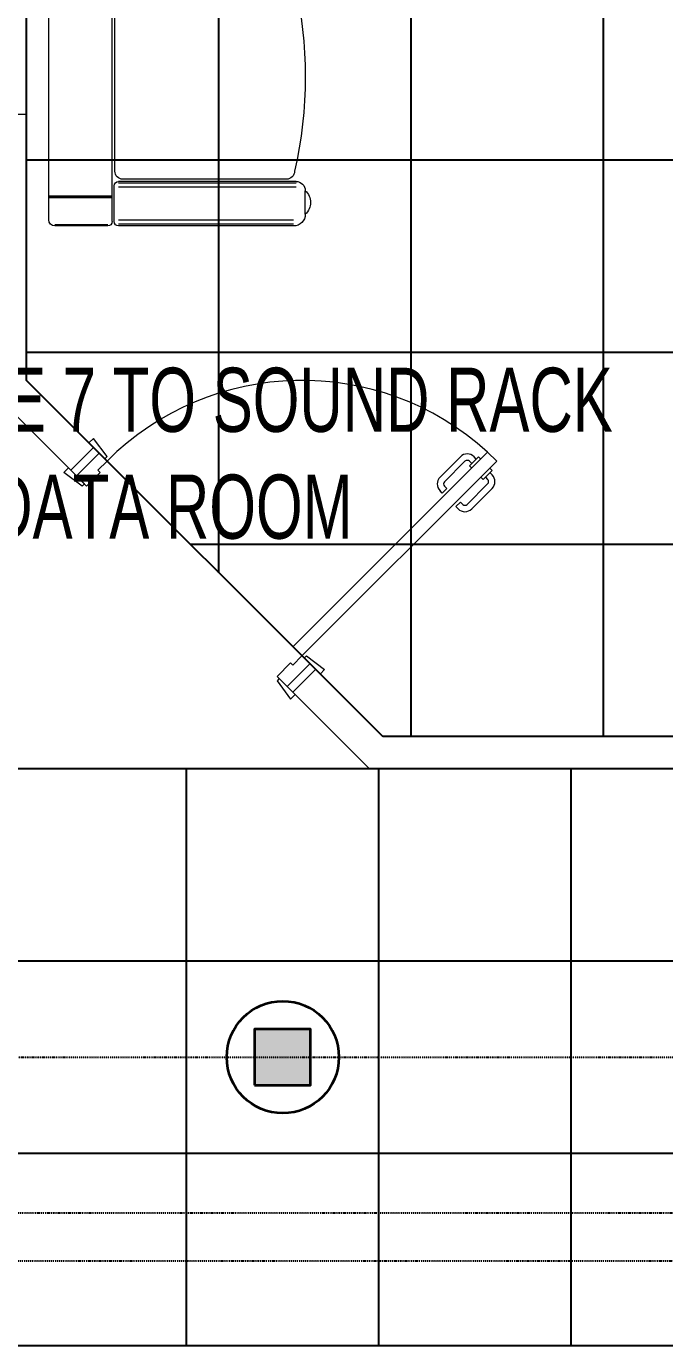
# Model space of a CAD drawing. Extents: x -12260 to 304645, y -29287 to 19916.
# Drawn here: x 8396 to 10387, y -2710 to 1406 of the extents above; entities that cross this region are included whole.
import ezdxf
from ezdxf import colors
from ezdxf.entities.mleader import LeaderData, LeaderLine
from ezdxf.math import Vec2, Vec3

# ---------------------------------------------------------------- set-up
doc = ezdxf.new("R2010")
doc.units = 0
doc.header["$LTSCALE"] = 0.25
doc.linetypes.add('DASHDOT', pattern=[25.4, 12.7, -6.35, 0, -6.35])
doc.layers.add('01-First Floor$0$FALSE CEILING', color=251, linetype='Continuous')
for name, color, linetype, lineweight in [('01-First Floor$0$LOADING', 253, 'Continuous', 5), ('01-First Floor$0$Walls', 251, 'Continuous', 5), ('01-First Floor$0$Wooden Joinery', 251, 'Continuous', 5), ('E-LITE-CLNG-CNDT', 6, 'DASHDOT', 35), ('T-DATA-TEXT', 2, 'Continuous', 25), ('T-INTC-CLNG @ 100', 33, 'Continuous', 35), ('T-INTC-DEVC-NUMB', 2, 'Continuous', 25), ('T-SOUN-CLNG-CNDT', 3, 'DASHDOT', 25)]:
    doc.layers.add(name, color=color, linetype=linetype, lineweight=lineweight)
doc.styles.add('DC_Elc_Romans', font='elc_romans.shx', dxfattribs={"width": 0.7})
doc.styles.add('DC_SIMPLEX', font='SIMPLEX.shx', dxfattribs={"width": 0.7})

# ---------------------------------------------------------------- blocks, each defined once
blk = doc.blocks.new('01-First Floor$0$A$C72370EFE')
at = {"layer": '01-First Floor$0$Wooden Joinery'}
for p, q in [((-0.01, -0.04), (-0.02, -0.04)), ((-0.01, -0.03), (-0.01, -0.07)), ((0, -0.03), (-0.01, -0.03)), ((0.04, -0.03), (0.05, -0.03)), ((0.05, -0.03), (0.05, -0.07)), ((0.05, -0.04), (0.06, -0.04)), ((-0.05, -0.07), (-0.05, -0.16)), ((-0.03, -0.07), (-0.03, -0.16)), ((-0.01, -0.06), (-0.02, -0.06)), ((0, -0.07), (-0.01, -0.07)), ((0.04, -0.07), (0.05, -0.07)), ((0.05, -0.06), (0.06, -0.06)), ((0.07, -0.07), (0.07, -0.16)), ((0.09, -0.07), (0.09, -0.16)), ((-0.01, -0.17), (-0.02, -0.17)), ((-0.01, -0.19), (-0.02, -0.19)), ((-0.01, -0.17), (-0.01, -0.19)), ((0.05, -0.17), (0.06, -0.17)), ((0.05, -0.17), (0.05, -0.19)), ((0.05, -0.19), (0.06, -0.19))]:
    blk.add_line(p, q, dxfattribs=at)
for centre, radius, start, end in [((-0.02, -0.07), 0.03, 90, 180), ((0.06, -0.07), 0.03, 0, 90), ((-0.02, -0.07), 0.01, 90, 180), ((0.06, -0.07), 0.01, 0, 90), ((-0.02, -0.16), 0.03, 180, 270), ((-0.02, -0.16), 0.01, 180, 270), ((0.06, -0.16), 0.01, 270, 0), ((0.06, -0.16), 0.03, 270, 0)]:
    blk.add_arc(centre, radius, start, end, dxfattribs=at)
blk = doc.blocks.new('01-First Floor$0$A$C5DAD61B4')
at = {"layer": '01-First Floor$0$Wooden Joinery'}
for points in [[(80, 959.1), (80, 969.1), (10, 979.1), (10, 959.1)], [(940, 959.1), (940, 969.1), (1010, 979.1), (1010, 959.1)], [(70, 859.1), (70, 849.1), (0, 839.1), (0, 859.1)], [(120, 859.1), (120, 0), (80, 0), (80, 859.1)], [(950, 859.1), (950, 849.1), (1020, 839.1), (1020, 859.1)]]:
    blk.add_lwpolyline(points, close=True, dxfattribs=at)
for points in [[(45, 859.1), (45, 959.1), (20, 959.1), (20, 859.1), (45, 859.1)], [(45, 859.1), (80, 859.1), (80, 899.1), (90, 899.1), (90, 959.1), (45, 959.1), (45, 859.1)], [(975, 859.1), (940, 859.1), (940, 899.1), (930, 899.1), (930, 959.1), (975, 959.1), (975, 859.1)], [(975, 859.1), (975, 959.1), (1000, 959.1), (1000, 859.1), (975, 859.1)]]:
    blk.add_lwpolyline(points, dxfattribs=at)
blk.add_arc((80, 859.1), 860, 272.666, 0, dxfattribs=at)
at = {"layer": '01-First Floor$0$Wooden Joinery', "xscale": 999.9999999998854, "yscale": 999.9999999998854, "zscale": 999.9999999998854, "rotation": 180}
blk.add_blockref('01-First Floor$0$A$C72370EFE', (120, 0), dxfattribs=at)
blk = doc.blocks.new('01-First Floor$0$single seat')
at = {"layer": '01-First Floor$0$LOADING'}
for p, q in [((-972742.2, -381703.1), (-972742.2, -382595.5)), ((-972558.1, -381684), (-972723.2, -381684)), ((-972558.1, -381687.4), (-972723.2, -381687.4)), ((-972544.8, -381697.3), (-972544.8, -382601.1)), ((-972538.5, -381697.3), (-972538.5, -381809.5)), ((-971978.9, -381684), (-972525.2, -381684)), ((-971978.9, -381689.9), (-972525.2, -381689.9)), ((-971978.9, -381701.7), (-972525.2, -381701.7)), ((-971942.2, -381720.6), (-971942.2, -381794)), ((-972544.8, -381772.1), (-972742.2, -381772.1)), ((-972544.8, -381774.6), (-972742.2, -381774.6)), ((-972544.8, -381777.1), (-972742.2, -381777.1)), ((-971971, -381805.1), (-972525.2, -381805.1)), ((-971971, -381816.9), (-972525.2, -381816.9)), ((-971971, -381822.8), (-972525.2, -381822.8)), ((-972001, -381829.5), (-972511, -381829.5)), ((-972536.4, -381854.9), (-972536.4, -382471.4)), ((-972538.5, -382600.9), (-972538.5, -382488.7)), ((-972536.4, -382471.4), (-972003.7, -382471.4)), ((-971971, -382475.4), (-972525.2, -382475.4)), ((-971971, -382481.3), (-972525.2, -382481.3)), ((-971971, -382493.1), (-972525.2, -382493.1)), ((-972544.8, -382521), (-972742.2, -382521)), ((-972544.8, -382523.6), (-972742.2, -382523.6)), ((-972544.8, -382526.1), (-972742.2, -382526.1)), ((-971942.2, -382577.6), (-971942.2, -382504.2)), ((-972558.1, -382610.8), (-972723.2, -382610.8)), ((-972558.1, -382614.2), (-972723.2, -382614.2)), ((-971978.9, -382596.4), (-972525.2, -382596.4)), ((-971978.9, -382608.3), (-972525.2, -382608.3)), ((-971978.9, -382614.2), (-972525.2, -382614.2))]:
    blk.add_line(p, q, dxfattribs=at)
for centre, radius, start, end in [((-972723.2, -381703.1), 19.1, 90, 180), ((-972558.1, -381697.3), 13.3, 0, 90), ((-972525.2, -381697.3), 13.3, 90, 180), ((-971978.9, -381720.6), 36.6, 0, 90), ((-971976, -381757.3), 49.9, 312.6462, 47.3538), ((-971971, -381794), 28.8, 270, 0), ((-972525.2, -381809.5), 13.3, 180, 270), ((-972511, -381854.9), 25.3, 90, 180), ((-972001, -381854.9), 25.3, 0, 90), ((-973252.2, -382149.1), 1310, 347.0217, 12.9783), ((-972003.7, -382443.3), 28.1, 270, 0), ((-972525.2, -382488.7), 13.3, 90, 180), ((-971971, -382504.2), 28.8, 0, 90), ((-971976, -382540.9), 49.9, 312.6462, 47.3538), ((-971978.9, -382577.6), 36.6, 270, 0), ((-972723.2, -382595.1), 19.1, 180, 270), ((-972558.1, -382600.9), 13.3, 270, 0), ((-972525.2, -382600.9), 13.3, 180, 270)]:
    blk.add_arc(centre, radius, start, end, dxfattribs=at)
blk = doc.blocks.new('01-First Floor')
at = {"layer": '01-First Floor$0$FALSE CEILING', "linetype": 'Continuous'}
for p, q in [((8996.4, -298.6), (8996.4, 3760)), ((9596.4, -810), (9596.4, 3760)), ((10196.4, -810), (10196.4, 3760)), ((8396.4, 990), (13106, 990)), ((8396.4, 390), (13106, 390)), ((8907.9, -210), (13106, -210)), ((8896.4, -2710), (8896.4, -910)), ((9496.4, -2710), (9496.4, -910)), ((10096.4, -2710), (10096.4, -910)), ((8296.4, -1510), (48976, -1510)), ((8296.4, -2110), (48976, -2110))]:
    blk.add_line(p, q, dxfattribs=at)
at = {"layer": '01-First Floor$0$FALSE CEILING'}
for points in [[(9507.9, -810), (8396.4, 301.4), (8396.4, 3760), (13106, 3760), (13106, -810), (9507.9, -810)], [(48976, -910), (8296.4, -910), (8296.4, -2710), (48976, -2710), (48976, -910)]]:
    blk.add_lwpolyline(points, dxfattribs=at)
at = {"layer": '01-First Floor$0$Walls'}
for p, q in [((8396.4, 1130.7), (8296.4, 1130.7)), ((8396.4, 301.4), (8396.4, 1130.7)), ((8396.4, 301.4), (8605.7, 92.2)), ((8296.4, 260), (8535, 21.5)), ((8605.7, 92.2), (8535, 21.5)), ((9298.6, -600.8), (9227.9, -671.5)), ((9298.6, -600.8), (9507.9, -810)), ((9227.9, -671.5), (9466.4, -910)), ((13106, -810), (9507.9, -810)), ((13206, -910), (9466.4, -910)), ((5386, -2710), (14376, -2710))]:
    blk.add_line(p, q, dxfattribs=at)
at = {"layer": '01-First Floor$0$LOADING', "xscale": -1, "rotation": 180}
blk.add_blockref('01-First Floor$0$single seat', (981208.7, -380900.6, -0.1), dxfattribs=at)
at = {"layer": '01-First Floor$0$Wooden Joinery', "rotation": 135}
blk.add_blockref('01-First Floor$0$A$C5DAD61B4', (9920.2, -7.5), dxfattribs=at)
blk = doc.blocks.new('DC_PA-CL-Speaker')
blk.add_hatch(color=256).paths.add_polyline_path([(-0.883, -0.87), (0.865, -0.87), (0.865, 0.878), (-0.883, 0.878)])
blk.add_lwpolyline([(-0.883, -0.87), (0.865, -0.87), (0.865, 0.878), (-0.883, 0.878)], close=True)
blk.add_circle((0, 0), 1.75)
at = {"layer": 'T-INTC-DEVC-NUMB', "style": 'DC_SIMPLEX', "width": 0.7}
blk.add_attdef('DC_CONTROL', (3.364, 2.471), '', height=2, rotation=360, dxfattribs=at)
blk = doc.blocks.new('DC_Arrow-ArrowEllipse')
at = {"color": 0}
blk.add_ellipse((0, 0), major_axis=(0.4, 0), ratio=0.4, dxfattribs=at)
at = {"color": 0, "ltscale": 0.5}
blk.add_solid([(-1.4, 0.167), (-0.4, 0), (-1.4, -0.167)], dxfattribs=at)

msp = doc.modelspace()

# ---------------------------------------------------------------- linework, layer by layer
at = {"layer": 'T-SOUN-CLNG-CNDT'}
for points in [[(5536, 590), (5536, -2195.9, 0.414214), (5636, -2295.9), (20688.5, -2295.9, -0.414214), (20788.5, -2395.9), (20788.5, -2428.1)], [(4115.9, -7127.2), (4115.9, -2546, -0.414214), (4215.9, -2446), (20766.5, -2446)]]:
    msp.add_lwpolyline(points, format="xyb", dxfattribs=at)
msp.add_lwpolyline([(-429.8, -1810), (3736, -1810), (9108.2, -1809.6), (13996.4, -1810), (19396.4, -1810), (20942.4, -1810)], dxfattribs=at)

# ---------------------------------------------------------------- block references
at = {"layer": 'E-LITE-CLNG-CNDT'}
msp.add_blockref('01-First Floor', (0, 0), dxfattribs=at)
at = {"layer": 'T-INTC-CLNG @ 100', "xscale": 100, "yscale": 100, "zscale": 100}
msp.add_blockref('DC_PA-CL-Speaker', (9196.4, -1810, 0), dxfattribs=at)

# ---------------------------------------------------------------- leaders
at = {"layer": 'T-DATA-TEXT'}
ml = msp.add_multileader_mtext('Standard', dxfattribs=at)
ml.set_content('LINE 7 TO SOUND RACK\\PIN DATA ROOM  ', color=256, style='DC_Elc_Romans')
ml.set_leader_properties(color=45)
ml.set_arrow_properties(name='DC_Arrow-ArrowEllipse')
ml.build(insert=Vec2(0, 0))
ml.multileader.update_dxf_attribs({"dogleg_length": 2, "arrow_head_size": 200, "scale": 100})
ctx = ml.context
ctx.base_point, ctx.scale, ctx.char_height, ctx.arrow_head_size, ctx.landing_gap_size, ctx.plane_origin = Vec3(7841.3, 241), 100, 200, 200, 200, Vec3(16810.9, 3595.5)
notes = []
notes.append((ctx, [(0, (1, 1, 0), (7641.3, 241), (1, 0), 200, [(0, [(5536, -1185.7)], 0, [])])]))
ctx.mtext.insert, ctx.mtext.width, ctx.mtext.flow_direction = Vec3(8041.3, 341), 2820.295, 5
for ctx, leaders in notes:
    for number, flags, end, landing, length, lines in leaders:
        leader = LeaderData()
        leader.index, (leader.has_last_leader_line, leader.has_dogleg_vector, leader.attachment_direction) = number, flags
        leader.last_leader_point, leader.dogleg_vector, leader.dogleg_length = Vec3(end), Vec3(landing), length
        for number, points, colour, breaks in lines:
            line = LeaderLine()
            line.index, line.vertices, line.color, line.breaks = number, Vec3.list(points), colors.encode_raw_color(colour), breaks
            leader.lines.append(line)
        ctx.leaders.append(leader)

doc.saveas('drawing.dxf')
